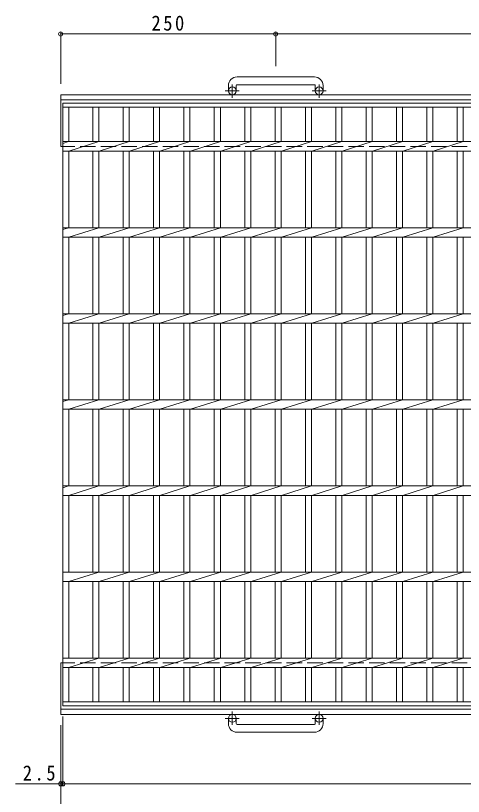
# Model space of a CAD drawing. Units: millimetres, scale not verified. Extents: x -971 to 1034, y -824 to 816.
# Drawn here: x -971 to -451, y -260 to 647 of the extents above; entities that cross this region are included whole.
import ezdxf

# ---------------------------------------------------------------- set-up
doc = ezdxf.new("R2010")
doc.units = ezdxf.units.MM
doc.header["$LTSCALE"] = 6
doc.header["$PDMODE"] = 32
doc.header["$PDSIZE"] = 4.8
doc.linetypes.add('CHAIN1', pattern=[8, 5, -1, 1, -1])
doc.linetypes.add('DASHED3', pattern=[4, 3, -1])
for name, color, linetype, lineweight in [('B-1_ピット', 2, 'Continuous', 9), ('B-2_蓋', 3, 'Continuous', 9), ('B-4_寸法', 7, 'Continuous', 9)]:
    doc.layers.add(name, color=color, linetype=linetype, lineweight=lineweight)
doc.styles.add('ＭＳ ゴシック', font='')
doc.styles.get('ＭＳ ゴシック').set_extended_font_data('MS Gothic')

msp = doc.modelspace()

# ---------------------------------------------------------------- linework, layer by layer
at = {"layer": 'B-1_ピット'}
for p, q in [((-623.964, 576.165), (-713.964, 576.165)), ((-723.964, 566.165), (-723.964, 560.065)), ((-714.964, 566.165), (-714.964, 560.065)), ((-713.964, 567.165), (-623.964, 567.165)), ((-622.964, 566.165), (-622.964, 560.065)), ((-613.964, 566.165), (-613.964, 560.065)), ((-918.964, 495.565), (-918.964, 555.565)), ((225.63, 555.565), (-918.964, 555.565)), ((225.63, 549.565), (-918.964, 549.565)), ((-918.964, -104.435), (-918.964, -164.435)), ((225.63, -158.435), (-918.964, -158.435)), ((225.63, -164.435), (-918.964, -164.435)), ((-723.964, -175.036), (-723.964, -168.936)), ((-714.964, -175.036), (-714.964, -168.936)), ((-622.964, -175.036), (-622.964, -168.936)), ((-613.964, -175.036), (-613.964, -168.936)), ((-713.964, -176.036), (-623.964, -176.036)), ((-623.964, -185.036), (-713.964, -185.036))]:
    msp.add_line(p, q, dxfattribs=at)
at = {"layer": 'B-1_ピット', "linetype": 'CHAIN1'}
for p, q in [((-719.464, 551.957), (-719.464, 567.555)), ((-618.464, 551.957), (-618.464, 567.555)), ((-711.301, 560.065), (-727.708, 560.065)), ((-610.301, 560.065), (-626.708, 560.065)), ((-719.464, -160.828), (-719.464, -176.426)), ((-618.464, -160.828), (-618.464, -176.426)), ((-711.301, -168.936), (-727.708, -168.936)), ((-610.301, -168.936), (-626.708, -168.936))]:
    msp.add_line(p, q, dxfattribs=at)
at = {"layer": 'B-1_ピット', "linetype": 'DASHED3'}
for p, q in [((225.63, 495.565), (-918.964, 495.565)), ((225.63, -104.435), (-918.964, -104.435))]:
    msp.add_line(p, q, dxfattribs=at)
at = {"layer": 'B-1_ピット'}
for centre in [(-719.464, 560.065), (-618.464, 560.065), (-719.464, -168.936), (-618.464, -168.936)]:
    msp.add_circle(centre, 4.5, dxfattribs=at)
for centre, radius, start, end in [((-713.964, 566.165), 10, 90, 180), ((-623.964, 566.165), 10, 0, 90), ((-713.964, 566.165), 1, 90, 180), ((-623.964, 566.165), 1, 0, 90), ((-713.964, -175.036), 10, 180, 270), ((-713.964, -175.036), 1, 180, 270), ((-623.964, -175.036), 10, 270, 0), ((-623.964, -175.036), 1, 270, 0)]:
    msp.add_arc(centre, radius, start, end, dxfattribs=at)
at = {"layer": 'B-2_蓋'}
for p, q in [((-916.464, 545.565), (78.536, 545.565)), ((-916.464, -154.436), (-916.464, 545.565)), ((-916.464, 541.065), (78.536, 541.065)), ((-909.464, 501.065), (-909.464, 541.065)), ((-881.564, 541.065), (-881.564, 501.065)), ((-874.564, 541.065), (-874.564, 501.065)), ((-846.264, 541.065), (-846.264, 501.065)), ((-839.264, 541.065), (-839.264, 501.065)), ((-810.964, 541.065), (-810.964, 501.065)), ((-803.964, 541.065), (-803.964, 501.065)), ((-775.664, 541.065), (-775.664, 501.065)), ((-768.664, 541.065), (-768.664, 501.065)), ((-740.364, 541.065), (-740.364, 501.065)), ((-733.364, 541.065), (-733.364, 501.065)), ((-705.064, 541.065), (-705.064, 501.065)), ((-698.064, 541.065), (-698.064, 501.065)), ((-669.764, 541.065), (-669.764, 501.065)), ((-662.764, 541.065), (-662.764, 501.065)), ((-634.464, 541.065), (-634.464, 501.065)), ((-627.464, 541.065), (-627.464, 501.065)), ((-599.164, 541.065), (-599.164, 501.065)), ((-592.164, 541.065), (-592.164, 501.065)), ((-563.864, 541.065), (-563.864, 501.065)), ((-556.864, 541.065), (-556.864, 501.065)), ((-528.564, 541.065), (-528.564, 501.065)), ((-521.564, 541.065), (-521.564, 501.065)), ((-493.264, 541.065), (-493.264, 501.065)), ((-486.264, 541.065), (-486.264, 501.065)), ((-457.964, 541.065), (-457.964, 501.065)), ((-450.964, 541.065), (-450.964, 501.065)), ((-916.464, 501.065), (78.536, 501.065)), ((-916.464, 498.984), (-909.864, 501.065)), ((-909.464, 490.066), (-874.564, 501.065)), ((-874.164, 490.066), (-839.264, 501.065)), ((-838.864, 490.066), (-803.964, 501.065)), ((-803.564, 490.066), (-768.664, 501.065)), ((-768.264, 490.066), (-733.364, 501.065)), ((-732.964, 490.066), (-698.064, 501.065)), ((-697.664, 490.066), (-662.764, 501.065)), ((-662.364, 490.066), (-627.464, 501.065)), ((-627.064, 490.066), (-592.164, 501.065)), ((-591.764, 490.066), (-556.864, 501.065)), ((-556.464, 490.066), (-521.564, 501.065)), ((-521.164, 490.066), (-486.264, 501.065)), ((-485.864, 490.066), (-450.964, 501.065)), ((-916.464, 490.066), (78.536, 490.066)), ((-909.464, 401.065), (-909.464, 490.066)), ((-881.564, 490.066), (-881.564, 401.065)), ((-874.564, 490.066), (-874.564, 401.065)), ((-846.264, 490.066), (-846.264, 401.065)), ((-839.264, 490.066), (-839.264, 401.065)), ((-810.964, 490.066), (-810.964, 401.065)), ((-803.964, 490.066), (-803.964, 401.065)), ((-775.664, 490.066), (-775.664, 401.065)), ((-768.664, 490.066), (-768.664, 401.065)), ((-740.364, 490.066), (-740.364, 401.065)), ((-733.364, 490.066), (-733.364, 401.065)), ((-705.064, 490.066), (-705.064, 401.065)), ((-698.064, 490.066), (-698.064, 401.065)), ((-669.764, 490.066), (-669.764, 401.065)), ((-662.764, 490.066), (-662.764, 401.065)), ((-634.464, 490.066), (-634.464, 401.065)), ((-627.464, 490.066), (-627.464, 401.065)), ((-599.164, 490.066), (-599.164, 401.065)), ((-592.164, 490.066), (-592.164, 401.065)), ((-563.864, 490.066), (-563.864, 401.065)), ((-556.864, 490.066), (-556.864, 401.065)), ((-528.564, 490.066), (-528.564, 401.065)), ((-521.564, 490.066), (-521.564, 401.065)), ((-493.264, 490.066), (-493.264, 401.065)), ((-486.264, 490.066), (-486.264, 401.065)), ((-457.964, 490.066), (-457.964, 401.065)), ((-450.964, 490.066), (-450.964, 401.065)), ((-916.464, 401.065), (78.536, 401.065)), ((-916.464, 398.984), (-909.864, 401.065)), ((-909.464, 390.066), (-874.564, 401.065)), ((-874.164, 390.066), (-839.264, 401.065)), ((-838.864, 390.066), (-803.964, 401.065)), ((-803.564, 390.066), (-768.664, 401.065)), ((-768.264, 390.066), (-733.364, 401.065)), ((-732.964, 390.066), (-698.064, 401.065)), ((-697.664, 390.066), (-662.764, 401.065)), ((-662.364, 390.066), (-627.464, 401.065)), ((-627.064, 390.066), (-592.164, 401.065)), ((-591.764, 390.066), (-556.864, 401.065)), ((-556.464, 390.066), (-521.564, 401.065)), ((-521.164, 390.066), (-486.264, 401.065)), ((-485.864, 390.066), (-450.964, 401.065)), ((-916.464, 390.066), (78.536, 390.066)), ((-909.464, 301.065), (-909.464, 390.066)), ((-881.564, 390.066), (-881.564, 301.065)), ((-874.564, 390.066), (-874.564, 301.065)), ((-846.264, 390.066), (-846.264, 301.065)), ((-839.264, 390.066), (-839.264, 301.065)), ((-810.964, 390.066), (-810.964, 301.065)), ((-803.964, 390.066), (-803.964, 301.065)), ((-775.664, 390.066), (-775.664, 301.065)), ((-768.664, 390.066), (-768.664, 301.065)), ((-740.364, 390.066), (-740.364, 301.065)), ((-733.364, 390.066), (-733.364, 301.065)), ((-705.064, 390.066), (-705.064, 301.065)), ((-698.064, 390.066), (-698.064, 301.065)), ((-669.764, 390.066), (-669.764, 301.065)), ((-662.764, 390.066), (-662.764, 301.065)), ((-634.464, 390.066), (-634.464, 301.065)), ((-627.464, 390.066), (-627.464, 301.065)), ((-599.164, 390.066), (-599.164, 301.065)), ((-592.164, 390.066), (-592.164, 301.065)), ((-563.864, 390.066), (-563.864, 301.065)), ((-556.864, 390.066), (-556.864, 301.065)), ((-528.564, 390.066), (-528.564, 301.065)), ((-521.564, 390.066), (-521.564, 301.065)), ((-493.264, 390.066), (-493.264, 301.065)), ((-486.264, 390.066), (-486.264, 301.065)), ((-457.964, 390.066), (-457.964, 301.065)), ((-450.964, 390.066), (-450.964, 301.065)), ((-916.464, 301.065), (78.536, 301.065)), ((-916.464, 298.985), (-909.864, 301.065)), ((-909.464, 290.065), (-874.564, 301.065)), ((-874.164, 290.065), (-839.264, 301.065)), ((-838.864, 290.065), (-803.964, 301.065)), ((-803.564, 290.065), (-768.664, 301.065)), ((-768.264, 290.065), (-733.364, 301.065)), ((-732.964, 290.065), (-698.064, 301.065)), ((-697.664, 290.065), (-662.764, 301.065)), ((-662.364, 290.065), (-627.464, 301.065)), ((-627.064, 290.065), (-592.164, 301.065)), ((-591.764, 290.065), (-556.864, 301.065)), ((-556.464, 290.065), (-521.564, 301.065)), ((-521.164, 290.065), (-486.264, 301.065)), ((-485.864, 290.065), (-450.964, 301.065)), ((-916.464, 290.064), (78.536, 290.064)), ((-909.464, 201.064), (-909.464, 290.064)), ((-881.564, 290.064), (-881.564, 201.064)), ((-874.564, 290.064), (-874.564, 201.064)), ((-846.264, 290.064), (-846.264, 201.064)), ((-839.264, 290.064), (-839.264, 201.064)), ((-810.964, 290.064), (-810.964, 201.064)), ((-803.964, 290.064), (-803.964, 201.064)), ((-775.664, 290.064), (-775.664, 201.064)), ((-768.664, 290.064), (-768.664, 201.064)), ((-740.364, 290.064), (-740.364, 201.064)), ((-733.364, 290.064), (-733.364, 201.064)), ((-705.064, 290.064), (-705.064, 201.064)), ((-698.064, 290.064), (-698.064, 201.064)), ((-669.764, 290.064), (-669.764, 201.064)), ((-662.764, 290.064), (-662.764, 201.064)), ((-634.464, 290.064), (-634.464, 201.064)), ((-627.464, 290.064), (-627.464, 201.064)), ((-599.164, 290.064), (-599.164, 201.064)), ((-592.164, 290.064), (-592.164, 201.064)), ((-563.864, 290.064), (-563.864, 201.064)), ((-556.864, 290.064), (-556.864, 201.064)), ((-528.564, 290.064), (-528.564, 201.064)), ((-521.564, 290.064), (-521.564, 201.064)), ((-493.264, 290.064), (-493.264, 201.064)), ((-486.264, 290.064), (-486.264, 201.064)), ((-457.964, 290.064), (-457.964, 201.064)), ((-450.964, 290.064), (-450.964, 201.064)), ((-916.464, 198.984), (-909.864, 201.065)), ((-916.464, 201.064), (78.536, 201.064)), ((-909.464, 190.065), (-874.564, 201.065)), ((-874.164, 190.065), (-839.264, 201.065)), ((-838.864, 190.065), (-803.964, 201.065)), ((-803.564, 190.065), (-768.664, 201.065)), ((-768.264, 190.065), (-733.364, 201.065)), ((-732.964, 190.065), (-698.064, 201.065)), ((-697.664, 190.065), (-662.764, 201.065)), ((-662.364, 190.065), (-627.464, 201.065)), ((-627.064, 190.065), (-592.164, 201.065)), ((-591.764, 190.065), (-556.864, 201.065)), ((-556.464, 190.065), (-521.564, 201.065)), ((-521.164, 190.065), (-486.264, 201.065)), ((-485.864, 190.065), (-450.964, 201.065)), ((-916.464, 190.065), (78.536, 190.065)), ((-909.464, 101.065), (-909.464, 190.065)), ((-881.564, 190.065), (-881.564, 101.065)), ((-874.564, 190.065), (-874.564, 101.065)), ((-846.264, 190.065), (-846.264, 101.065)), ((-839.264, 190.065), (-839.264, 101.065)), ((-810.964, 190.065), (-810.964, 101.065)), ((-803.964, 190.065), (-803.964, 101.065)), ((-775.664, 190.065), (-775.664, 101.065)), ((-768.664, 190.065), (-768.664, 101.065)), ((-740.364, 190.065), (-740.364, 101.065)), ((-733.364, 190.065), (-733.364, 101.065)), ((-705.064, 190.065), (-705.064, 101.065)), ((-698.064, 190.065), (-698.064, 101.065)), ((-669.764, 190.065), (-669.764, 101.065)), ((-662.764, 190.065), (-662.764, 101.065)), ((-634.464, 190.065), (-634.464, 101.065)), ((-627.464, 190.065), (-627.464, 101.065)), ((-599.164, 190.065), (-599.164, 101.065)), ((-592.164, 190.065), (-592.164, 101.065)), ((-563.864, 190.065), (-563.864, 101.065)), ((-556.864, 190.065), (-556.864, 101.065)), ((-528.564, 190.065), (-528.564, 101.065)), ((-521.564, 190.065), (-521.564, 101.065)), ((-493.264, 190.065), (-493.264, 101.065)), ((-486.264, 190.065), (-486.264, 101.065)), ((-457.964, 190.065), (-457.964, 101.065)), ((-450.964, 190.065), (-450.964, 101.065)), ((-916.464, 101.065), (78.536, 101.065)), ((-916.464, 98.985), (-909.864, 101.065)), ((-909.464, 90.065), (-874.564, 101.065)), ((-874.164, 90.065), (-839.264, 101.065)), ((-838.864, 90.065), (-803.964, 101.065)), ((-803.564, 90.065), (-768.664, 101.065)), ((-768.264, 90.065), (-733.364, 101.065)), ((-732.964, 90.065), (-698.064, 101.065)), ((-697.664, 90.065), (-662.764, 101.065)), ((-662.364, 90.065), (-627.464, 101.065)), ((-627.064, 90.065), (-592.164, 101.065)), ((-591.764, 90.065), (-556.864, 101.065)), ((-556.464, 90.065), (-521.564, 101.065)), ((-521.164, 90.065), (-486.264, 101.065)), ((-485.864, 90.065), (-450.964, 101.065)), ((-916.464, 90.065), (78.536, 90.065)), ((-909.464, 1.065), (-909.464, 90.065)), ((-881.564, 90.065), (-881.564, 1.065)), ((-874.564, 90.065), (-874.564, 1.065)), ((-846.264, 90.065), (-846.264, 1.065)), ((-839.264, 90.065), (-839.264, 1.065)), ((-810.964, 90.065), (-810.964, 1.065)), ((-803.964, 90.065), (-803.964, 1.065)), ((-775.664, 90.065), (-775.664, 1.065)), ((-768.664, 90.065), (-768.664, 1.065)), ((-740.364, 90.065), (-740.364, 1.065)), ((-733.364, 90.065), (-733.364, 1.065)), ((-705.064, 90.065), (-705.064, 1.065)), ((-698.064, 90.065), (-698.064, 1.065)), ((-669.764, 90.065), (-669.764, 1.065)), ((-662.764, 90.065), (-662.764, 1.065)), ((-634.464, 90.065), (-634.464, 1.065)), ((-627.464, 90.065), (-627.464, 1.065)), ((-599.164, 90.065), (-599.164, 1.065)), ((-592.164, 90.065), (-592.164, 1.065)), ((-563.864, 90.065), (-563.864, 1.065)), ((-556.864, 90.065), (-556.864, 1.065)), ((-528.564, 90.065), (-528.564, 1.065)), ((-521.564, 90.065), (-521.564, 1.065)), ((-493.264, 90.065), (-493.264, 1.065)), ((-486.264, 90.065), (-486.264, 1.065)), ((-457.964, 90.065), (-457.964, 1.065)), ((-450.964, 90.065), (-450.964, 1.065)), ((-916.464, 1.065), (78.536, 1.065)), ((-909.464, -9.935), (-874.564, 1.065)), ((-874.164, -9.935), (-839.264, 1.065)), ((-838.864, -9.935), (-803.964, 1.065)), ((-803.564, -9.935), (-768.664, 1.065)), ((-768.264, -9.935), (-733.364, 1.065)), ((-732.964, -9.935), (-698.064, 1.065)), ((-697.664, -9.935), (-662.764, 1.065)), ((-662.364, -9.935), (-627.464, 1.065)), ((-627.064, -9.935), (-592.164, 1.065)), ((-591.764, -9.935), (-556.864, 1.065)), ((-556.464, -9.935), (-521.564, 1.065)), ((-521.164, -9.935), (-486.264, 1.065)), ((-485.864, -9.935), (-450.964, 1.065)), ((-916.464, -9.935), (78.536, -9.935)), ((-909.464, -98.935), (-909.464, -9.935)), ((-881.564, -9.935), (-881.564, -98.935)), ((-874.564, -9.935), (-874.564, -98.935)), ((-846.264, -9.935), (-846.264, -98.935)), ((-839.264, -9.935), (-839.264, -98.935)), ((-810.964, -9.935), (-810.964, -98.935)), ((-803.964, -9.935), (-803.964, -98.935)), ((-775.664, -9.935), (-775.664, -98.935)), ((-768.664, -9.935), (-768.664, -98.935)), ((-740.364, -9.935), (-740.364, -98.935)), ((-733.364, -9.935), (-733.364, -98.935)), ((-705.064, -9.935), (-705.064, -98.935)), ((-698.064, -9.935), (-698.064, -98.935)), ((-669.764, -9.935), (-669.764, -98.935)), ((-662.764, -9.935), (-662.764, -98.935)), ((-634.464, -9.935), (-634.464, -98.935)), ((-627.464, -9.935), (-627.464, -98.935)), ((-599.164, -9.935), (-599.164, -98.935)), ((-592.164, -9.935), (-592.164, -98.935)), ((-563.864, -9.935), (-563.864, -98.935)), ((-556.864, -9.935), (-556.864, -98.935)), ((-528.564, -9.935), (-528.564, -98.935)), ((-521.564, -9.935), (-521.564, -98.935)), ((-493.264, -9.935), (-493.264, -98.935)), ((-486.264, -9.935), (-486.264, -98.935)), ((-457.964, -9.935), (-457.964, -98.935)), ((-450.964, -9.935), (-450.964, -98.935)), ((-916.464, -98.935), (78.536, -98.935)), ((-909.464, -109.935), (-874.564, -98.935)), ((-874.164, -109.935), (-839.264, -98.935)), ((-838.864, -109.935), (-803.964, -98.935)), ((-803.564, -109.935), (-768.664, -98.935)), ((-768.264, -109.935), (-733.364, -98.935)), ((-732.964, -109.935), (-698.064, -98.935)), ((-697.664, -109.935), (-662.764, -98.935)), ((-662.364, -109.935), (-627.464, -98.935)), ((-627.064, -109.935), (-592.164, -98.935)), ((-591.764, -109.935), (-556.864, -98.935)), ((-556.464, -109.935), (-521.564, -98.935)), ((-521.164, -109.935), (-486.264, -98.935)), ((-485.864, -109.935), (-450.964, -98.935)), ((-916.464, -109.935), (78.536, -109.935)), ((-909.464, -149.936), (-909.464, -109.935)), ((-881.564, -109.935), (-881.564, -149.936)), ((-874.564, -109.935), (-874.564, -149.936)), ((-846.264, -109.935), (-846.264, -149.936)), ((-839.264, -109.935), (-839.264, -149.936)), ((-810.964, -109.935), (-810.964, -149.936)), ((-803.964, -109.935), (-803.964, -149.936)), ((-775.664, -109.935), (-775.664, -149.936)), ((-768.664, -109.935), (-768.664, -149.936)), ((-740.364, -109.935), (-740.364, -149.936)), ((-733.364, -109.935), (-733.364, -149.936)), ((-705.064, -109.935), (-705.064, -149.936)), ((-698.064, -109.935), (-698.064, -149.936)), ((-669.764, -109.935), (-669.764, -149.936)), ((-662.764, -109.935), (-662.764, -149.936)), ((-634.464, -109.935), (-634.464, -149.936)), ((-627.464, -109.935), (-627.464, -149.936)), ((-599.164, -109.935), (-599.164, -149.936)), ((-592.164, -109.935), (-592.164, -149.936)), ((-563.864, -109.935), (-563.864, -149.936)), ((-556.864, -109.935), (-556.864, -149.936)), ((-528.564, -109.935), (-528.564, -149.936)), ((-521.564, -109.935), (-521.564, -149.936)), ((-493.264, -109.935), (-493.264, -149.936)), ((-486.264, -109.935), (-486.264, -149.936)), ((-457.964, -109.935), (-457.964, -149.936)), ((-450.964, -109.935), (-450.964, -149.936)), ((78.536, -149.936), (-916.464, -149.936)), ((78.536, -154.436), (-916.464, -154.436))]:
    msp.add_line(p, q, dxfattribs=at)
at = {"layer": 'B-4_寸法'}
for p, q in [((-918.964, 568.065), (-918.964, 627.665)), ((-918.964, 626.165), (225.63, 626.165)), ((-668.964, 588.665), (-668.964, 627.665)), ((-916.464, -166.935), (-916.464, -246.535)), ((-918.964, -176.935), (-918.964, -294.535)), ((-971.431, -245.035), (227.579, -245.035))]:
    msp.add_line(p, q, dxfattribs=at)
for p in [(-918.964, 626.165), (-668.964, 626.165), (-918.964, -245.035), (-916.464, -245.035)]:
    msp.add_point(p, dxfattribs=at)

# ---------------------------------------------------------------- texts
at = {"layer": 'B-4_寸法', "color": 2, "char_height": 17.6, "attachment_point": 7, "style": 'ＭＳ ゴシック'}
for s, insert in [('\\T1.27;\\W0.9;250', (-813.464, 629.765)), ('\\T1.27;\\W0.9;2.5', (-963.088, -241.435))]:
    msp.add_mtext(s, dxfattribs=dict(at, insert=insert))

doc.saveas('drawing.dxf')
